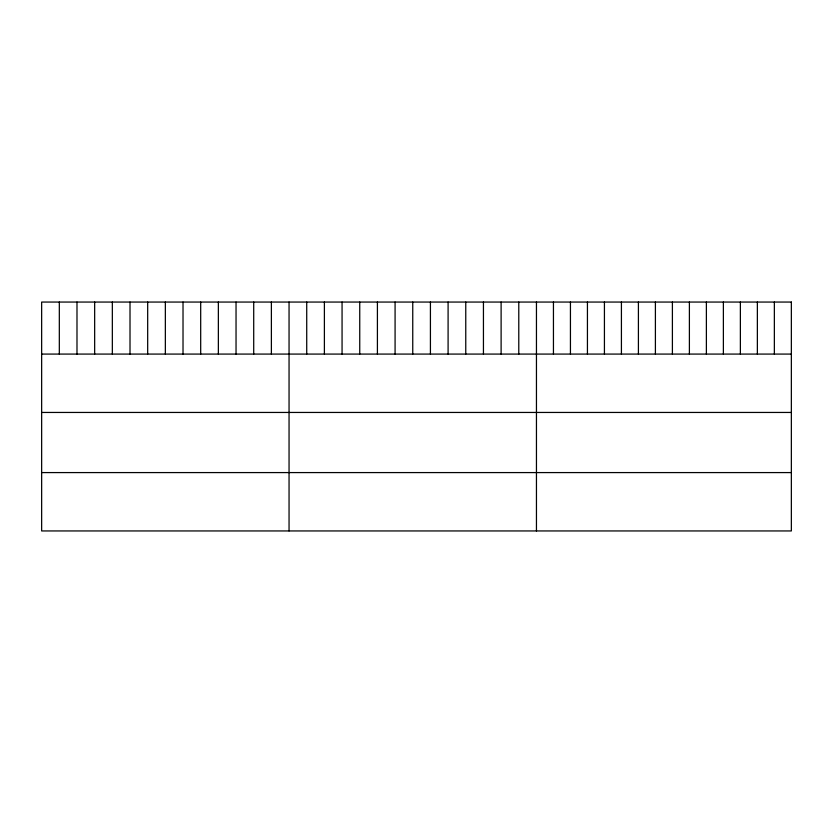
<?xml version="1.0" encoding="UTF-8"?>
<svg xmlns="http://www.w3.org/2000/svg" width="833" height="833" viewBox="0 0 833 833"><rect width="100%" height="100%" fill="white"/><g stroke="black" fill="none" stroke-linecap="round" stroke-linejoin="round"><path stroke-width="1.25" d="M41.65 354.077L791.35 354.077M41.65 412.45L791.35 412.45M41.65 472.582L791.35 472.582M774.357 302.056L774.357 354.077M757.364 302.056L757.364 354.077M740.37 302.056L740.37 354.077M723.377 302.056L723.377 354.077M706.384 302.056L706.384 354.077M689.391 302.056L689.391 354.077M672.398 302.056L672.398 354.077M655.404 302.056L655.404 354.077M638.411 302.056L638.411 354.077M621.418 302.056L621.418 354.077M604.425 302.056L604.425 354.077M587.432 302.056L587.432 354.077M570.438 302.056L570.438 354.077M553.445 302.056L553.445 354.077M536.452 302.056L536.452 530.944M518.782 302.056L518.782 354.077M501.112 302.056L501.112 354.077M483.442 302.056L483.442 354.077M465.762 302.056L465.762 354.077M448.092 302.056L448.092 354.077M430.422 302.056L430.422 354.077M412.751 302.056L412.751 354.077M395.081 302.056L395.081 354.077M377.411 302.056L377.411 354.077M359.741 302.056L359.741 354.077M342.061 302.056L342.061 354.077M324.391 302.056L324.391 354.077M306.721 302.056L306.721 354.077M289.051 302.056L289.051 530.944M271.381 302.056L271.381 354.077M253.711 302.056L253.711 354.077M236.041 302.056L236.041 354.077M218.361 302.056L218.361 354.077M200.691 302.056L200.691 354.077M183.021 302.056L183.021 354.077M165.351 302.056L165.351 354.077M147.68 302.056L147.68 354.077M130.01 302.056L130.01 354.077M112.34 302.056L112.34 354.077M94.66 302.056L94.66 354.077M76.99 302.056L76.99 354.077M59.32 302.056L59.32 354.077M791.35 302.056L41.65 302.056L41.65 530.944L791.35 530.944L791.35 302.056"/></g></svg>
